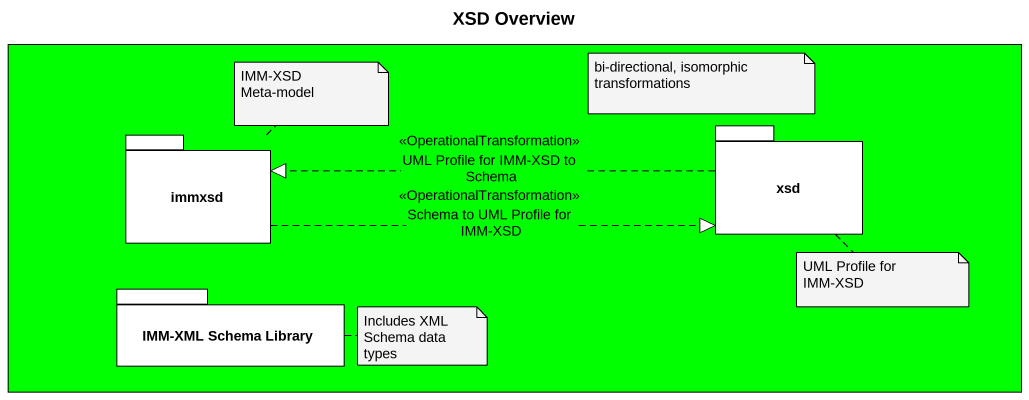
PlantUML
@startuml
title XSD Overview
rectangle " " as rectangle1 #00FF00 {
  package immxsd {
  }
  package xsd {
  }
  package "IMM-XML Schema Library" as IMM_XML_Schema_Library {
  }
}
immxsd .right.|> xsd : <<OperationalTransformation>>\nSchema to UML Profile for IMM-XSD
xsd .left.|> immxsd : <<OperationalTransformation>>\nUML Profile for IMM-XSD to Schema
note top of immxsd : IMM-XSD Meta-model
note as N2
  bi-directional, isomorphic transformations
end note
note right of IMM_XML_Schema_Library : Includes XML Schema data types
note bottom of xsd : UML Profile for IMM-XSD
@enduml
